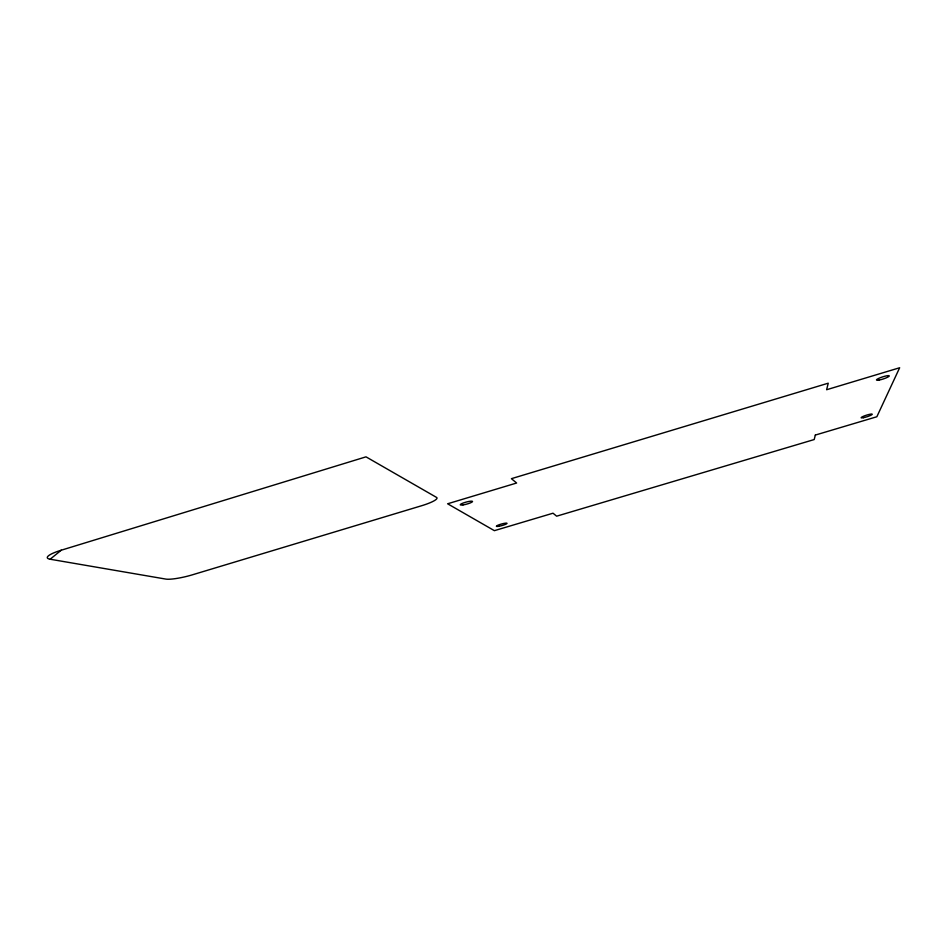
<?xml version="1.0" encoding="UTF-8"?>
<svg xmlns="http://www.w3.org/2000/svg" width="947" height="947" viewBox="0 0 947 947"><rect width="100%" height="100%" fill="white"/><g stroke="black" fill="none" stroke-linecap="round" stroke-linejoin="round"><path stroke-width="1.42" d="M50.132 559.227L61.259 550.207L366.004 456.845L436.531 497.4A20.917 3.658 -14.9 0 1 421.462 505.781L192.442 574.805A21.094 3.445 -13.4 0 1 165.772 579.079L50.132 559.227A25.735 4.83 -12.2 0 1 61.259 550.207M815.32 435.075L814.207 439.55L556.635 516.186L553.024 513.203L494.381 530.663L447.623 503.78L516.636 483.017L511.404 478.673L828.246 383.192L826.613 389.738L899.65 367.756L876.851 416.751L815.32 435.075M863.522 417.686A5.86 0.84 -17.6 0 0 872.27 414.324A5.86 0.84 -17.6 0 0 864.303 415.922A5.86 0.84 -17.6 0 0 863.522 417.686M879.183 380.043A6.736 1.089 -18 0 0 889.269 376.018A6.736 1.089 -18 0 0 880.201 377.746A6.736 1.089 -18 0 0 879.183 380.043M498.607 526.319A5.564 0.817 -15.5 0 0 507.036 523.419A5.564 0.817 -15.5 0 0 499.436 524.638A5.564 0.817 -15.5 0 0 498.607 526.319M463.024 504.917A6.345 1.054 -15.2 0 0 472.541 501.555A6.345 1.054 -15.2 0 0 463.722 502.833A6.345 1.054 -15.2 0 0 463.024 504.917"/></g></svg>
